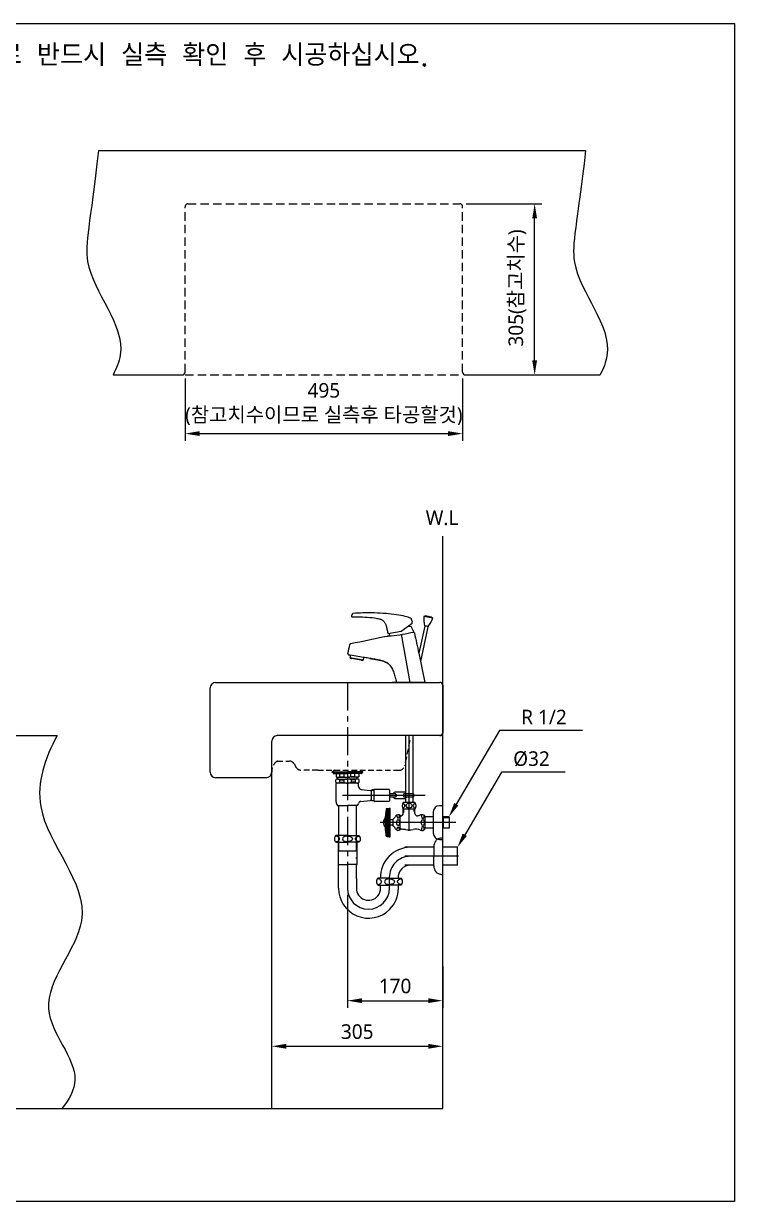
# Model space of a CAD drawing. Extents: x 7158 to 10258, y -4678 to -2578.
# Drawn here: x 8991 to 10258, y -4678 to -2578 of the extents above; entities that cross this region are included whole.
import ezdxf

# ---------------------------------------------------------------- set-up
doc = ezdxf.new("R2010")
doc.units = 0
doc.header["$LTSCALE"] = 20
doc.header["$MEASUREMENT"] = 0
doc.linetypes.add('CENTER', pattern=[2, 1.25, -0.25, 0.25, -0.25])
doc.linetypes.add('HIDDEN', pattern=[0.375, 0.25, -0.125])
doc.layers.get('0').update_dxf_attribs({"linetype": 'CONTINUOUS'})
doc.layers.get('DEFPOINTS').update_dxf_attribs({"linetype": 'CONTINUOUS'})
for name, color, linetype in [('1', 1, 'CONTINUOUS'), ('2', 2, 'HIDDEN'), ('3', 3, 'CONTINUOUS'), ('4', 4, 'CONTINUOUS'), ('5', 5, 'CONTINUOUS'), ('6', 6, 'CONTINUOUS'), ('7', 7, 'CONTINUOUS'), ('CENTER', 2, 'CENTER'), ('DWG', 7, 'CONTINUOUS')]:
    doc.layers.add(name, color=color, linetype=linetype)
doc.styles.add('GHS', font='romans', dxfattribs={"bigfont": 'ghs'})
doc.styles.get("Standard").update_dxf_attribs({"font": 'NanumGothic.ttf'})
doc.dimstyles.get("Standard").update_dxf_attribs({"dimtxt": 2.5, "dimasz": 2, "dimexe": 2, "dimexo": 1, "dimgap": 1.5, "dimtad": 1, "dimdec": 0, "dimlfac": 10, "dimrnd": 0.5, "dimzin": 0, "dimdsep": 46, "dimtxsty": 'Standard', "dimcen": 0, "dimclrt": 2, "dimadec": 0, "dimazin": 0, "dimtfac": 1, "dimtdec": 0, "dimtmove": 0, "dimatfit": 3, "dimfxl": 1, "dimtolj": 1, "dimtzin": 0, "dimarcsym": 0})

# ---------------------------------------------------------------- blocks, each defined once
blk = doc.blocks.new('*D47')
at = {"layer": '3', "color": 3, "lineweight": -2, "transparency": 16777216}
for p, q in [((9568.2, -4131.2), (9568.2, -4333)), ((9738.2, -4259), (9738.2, -4333)), ((9594.2, -4320), (9712.2, -4320))]:
    blk.add_line(p, q, dxfattribs=at)
at = {"layer": '3', "color": 3, "transparency": 16777216}
for points in [[(9594.2, -4315.7), (9594.2, -4324.3), (9568.2, -4320)], [(9712.2, -4315.7), (9712.2, -4324.3), (9738.2, -4320)]]:
    blk.add_solid(points, dxfattribs=at)
at = {"layer": 'DEFPOINTS', "color": 0, "transparency": 16777216}
for p in [(9568.2, -4124.7), (9738.2, -4252.5), (9738.2, -4320)]:
    blk.add_point(p, dxfattribs=at)
at = {"layer": '3', "color": 2, "transparency": 16777216, "insert": (9653.2, -4294), "char_height": 26, "attachment_point": 5}
blk.add_mtext('\\A1;170', dxfattribs=at)
blk = doc.blocks.new('*D52')
at = {"layer": '1', "color": 3, "lineweight": -2, "transparency": 16777216}
for p, q in [((9433.2, -4503), (9433.2, -4388.3)), ((9738.2, -4506), (9738.2, -4388.3)), ((9459.2, -4401.3), (9712.2, -4401.3))]:
    blk.add_line(p, q, dxfattribs=at)
at = {"layer": '1', "color": 3, "transparency": 16777216}
for points in [[(9459.2, -4397), (9459.2, -4405.7), (9433.2, -4401.3)], [(9712.2, -4397), (9712.2, -4405.7), (9738.2, -4401.3)]]:
    blk.add_solid(points, dxfattribs=at)
at = {"layer": 'DEFPOINTS', "color": 0, "transparency": 16777216}
for p in [(9738.2, -4401.3), (9433.2, -4509.5), (9738.2, -4512.5)]:
    blk.add_point(p, dxfattribs=at)
at = {"layer": '1', "color": 2, "transparency": 16777216, "insert": (9585.7, -4375.3), "char_height": 26, "attachment_point": 5}
blk.add_mtext('\\A1;305', dxfattribs=at)
blk = doc.blocks.new('*D77')
at = {"layer": '1', "color": 3, "lineweight": -2, "transparency": 16777216}
for p, q in [((9278.7, -3210.9), (9278.7, -3322)), ((9773.7, -3210.9), (9773.7, -3322)), ((9304.7, -3309), (9747.7, -3309))]:
    blk.add_line(p, q, dxfattribs=at)
at = {"layer": '1', "color": 3, "transparency": 16777216}
for points in [[(9304.7, -3304.7), (9304.7, -3313.3), (9278.7, -3309)], [(9747.7, -3304.7), (9747.7, -3313.3), (9773.7, -3309)]]:
    blk.add_solid(points, dxfattribs=at)
at = {"layer": 'DEFPOINTS', "color": 0, "transparency": 16777216}
for p in [(9278.7, -3204.4, 0.2), (9773.7, -3204.4, 0.2), (9773.7, -3309)]:
    blk.add_point(p, dxfattribs=at)
at = {"layer": '1', "color": 2, "transparency": 16777216, "insert": (9526.2, -3256.4), "char_height": 26, "attachment_point": 5}
blk.add_mtext('\\A1;495\\P(참고치수이므로 실측후 타공할것)', dxfattribs=at)
blk = doc.blocks.new('*D78')
at = {"layer": '1', "color": 3, "lineweight": -2, "transparency": 16777216}
for p, q in [((9780.2, -2899.4), (9915.1, -2899.4)), ((9902.1, -3178.4), (9902.1, -2925.4)), ((9780.2, -3204.4), (9915.1, -3204.4))]:
    blk.add_line(p, q, dxfattribs=at)
at = {"layer": '1', "color": 3, "transparency": 16777216}
for points in [[(9897.8, -2925.4), (9906.4, -2925.4), (9902.1, -2899.4)], [(9897.8, -3178.4), (9906.4, -3178.4), (9902.1, -3204.4)]]:
    blk.add_solid(points, dxfattribs=at)
at = {"layer": 'DEFPOINTS', "color": 0, "transparency": 16777216}
for p in [(9773.7, -2899.4, -0.6), (9902.1, -2899.4), (9773.7, -3204.4, -0.6)]:
    blk.add_point(p, dxfattribs=at)
at = {"layer": '1', "color": 2, "transparency": 16777216, "insert": (9871.3, -3049.4), "char_height": 26, "attachment_point": 5, "rotation": 90}
blk.add_mtext('\\A1;305(참고치수)', dxfattribs=at)

msp = doc.modelspace()

# ---------------------------------------------------------------- linework, layer by layer
for p, q in [((9333.2, -3752.5), (9733.2, -3752.5)), ((9738.2, -3757.5), (9738.2, -3842.5)), ((9323.2, -3912.5), (9323.2, -3762.5)), ((9738.2, -3847.5), (9443.2, -3847.5)), ((9423.2, -3922.5), (9333.2, -3922.5))]:
    msp.add_line(p, q)
at = {"color": 3}
for p, q in [((9839.5, -3838.1), (9759.3, -3975)), ((9987.4, -3838.1), (9839.5, -3838.1)), ((9842.7, -3912.8), (9774.4, -4029.4)), ((9956.7, -3912.8), (9842.7, -3912.8))]:
    msp.add_line(p, q, dxfattribs=at)
for centre, radius, start, end in [((9333.2, -3762.5), 10, 90, 180), ((9733.2, -3757.5), 5, 0, 90), ((9733.2, -3842.5), 5, 270, 0), ((9443.2, -3857.5), 10, 90, 180), ((9333.2, -3912.5), 10, 180, 270), ((9423.2, -3912.5), 10, 270, 0)]:
    msp.add_arc(centre, radius, start, end)
at = {"layer": '1'}
for p, q in [((9738.2, -4512.5), (9738.2, -3491.9)), ((7842.2, -4512.5), (9738.2, -4512.5))]:
    msp.add_line(p, q, dxfattribs=at)
at = {"layer": '1', "color": 7, "ltscale": 3, "extrusion": (1.7514e-17, 0.002522, 0.999997)}
msp.add_arc((9273.7, -3199.4, -7.9), 5, 270, 0, dxfattribs=at)
at = {"layer": '1', "color": 7, "ltscale": 3, "extrusion": (-4.44022e-18, 0.002565, 0.999997)}
msp.add_arc((9778.7, -3199.4, -8.1), 5, 180, 270, dxfattribs=at)
at = {"layer": '1'}
for points, knots in [([(9124.3, -2804.4, 0.2), (9109.5, -2937, 0.2), (9081.8, -3026.2, 0.2), (9184, -3126.2, 0.2), (9156.2, -3192.6, 0.2), (9150.2, -3204.4, 0.2)], [54.342314, 54.342314, 54.342314, 54.342314, 181.366936, 402.434965, 450.024591, 450.024591, 450.024591, 450.024591]), ([(9992.9, -2804.4), (9977.9, -2937.4), (9949.6, -3027), (10051.7, -3126.9), (10024.6, -3193), (10018.9, -3204.4)], [52.886801, 52.886801, 52.886801, 52.886801, 181.366936, 402.434965, 448.514038, 448.514038, 448.514038, 448.514038]), ([(9050.3, -3847.5), (9029.3, -3886.8), (8988.8, -4001.9), (9158, -4157.3), (8985.5, -4328.7), (9103, -4439.4), (9072.3, -4495.8), (9059, -4512.5)], [43.47022, 43.47022, 43.47022, 43.47022, 181.366936, 402.434965, 567.615409, 708.15369, 769.256275, 769.256275, 769.256275, 769.256275])]:
    msp.add_open_spline(points, degree=3, knots=knots, dxfattribs=at)
at = {"layer": '1', "color": 3}
for points in [[(9766.1, -3972), (9758.6, -3967.6), (9749.2, -3992.2)], [(9781.2, -4026.4), (9773.7, -4022), (9764.3, -4046.6)]]:
    msp.add_solid(points, dxfattribs=at)
at = {"layer": '2', "color": 7, "ltscale": 3}
for p, q in [((9278.7, -3199.4, 0.1), (9278.7, -2904.4, -0.6)), ((9283.7, -2899.4, -0.6), (9768.7, -2899.4, -0.6)), ((9773.7, -3199.4, 0.1), (9773.7, -2904.4, -0.6)), ((9278.7, -3204.4, 0.2), (9773.7, -3204.4, 0.2))]:
    msp.add_line(p, q, dxfattribs=at)
at = {"layer": '2', "ltscale": 2}
for p, q in [((9679.3, -3856.1, 0.3), (9670.2, -3901, -4.1)), ((9443.2, -3892.7), (9464.4, -3892.7)), ((9473, -3897.5), (9476.9, -3904.1)), ((9515.3, -3908.9), (9485.5, -3908.9)), ((9515.3, -3908.9), (9660.4, -3909.2, -4.8))]:
    msp.add_line(p, q, dxfattribs=at)
at = {"layer": '2', "color": 7, "ltscale": 3, "extrusion": (2.41468e-18, 0.002522, 0.999997)}
msp.add_arc((9283.7, -2904.4, -7.9), 5, 90, 180, dxfattribs=at)
at = {"layer": '2', "color": 7, "ltscale": 3}
msp.add_arc((9768.7, -2904.4, -0.6), 5, 0, 90, dxfattribs=at)
at = {"layer": '2', "ltscale": 2}
for centre, radius, start, end in [((9456, -3911.5), 22.8, 124.0748, 182.7949), ((9464.4, -3902.7), 10, 30.9731, 90), ((9485.5, -3898.9), 10, 210.9731, 270)]:
    msp.add_arc(centre, radius, start, end, dxfattribs=at)
at = {"layer": '2', "ltscale": 2, "extrusion": (0, -0.086933, 0.996214)}
msp.add_arc((9660.4, -3884.8, 335), 10, 270, 349.7217, dxfattribs=at)
at = {"layer": '3', "color": 7, "ltscale": 3}
for p, q in [((9124, -2804.4, 0.2), (9992.9, -2804.4, 0.2)), ((9150.2, -3204.4, 0.2), (9273.7, -3204.4, 0.2)), ((9778.7, -3204.4, 0.2), (10018.9, -3204.4, 0.2))]:
    msp.add_line(p, q, dxfattribs=at)
at = {"layer": '3', "ltscale": 3}
msp.add_line((8618.4, -3847.5), (9050.3, -3847.5), dxfattribs=at)
at = {"layer": '3'}
for p, q in [((9433.2, -4512.5), (9433.2, -3857.5)), ((9545.8, -3909, -2.9), (9540.7, -3912.1, -2.9)), ((9540.7, -3912.1, -2.9), (9568.2, -3912.1, -2.9)), ((9540.7, -3913.1, -2.9), (9540.7, -3912.1, -2.9)), ((9550.7, -3913.1, -2.9), (9540.7, -3913.1, -2.9)), ((9542.5, -3913.1, -2.9), (9542.5, -3914.4, -2.9)), ((9543, -3914.9, -2.9), (9548, -3914.9, -2.9)), ((9547.5, -3930.5, -2.9), (9547.5, -3926.4, -2.9)), ((9548, -3914.9, -2.9), (9568.2, -3914.9, -2.9)), ((9548, -3914.9, -2.9), (9548, -3921, -2.9)), ((9549, -3921.6, -2.9), (9548, -3921, -2.9)), ((9549, -3921.6, -2.9), (9550.4, -3921.6, -2.9)), ((9550.4, -3921.6, -2.9), (9568.2, -3921.6, -2.9)), ((9585.7, -3913.1, -2.9), (9550.7, -3913.1, -2.9)), ((9550.7, -3925, -2.9), (9550.7, -3921.6, -2.9)), ((9550.9, -3925, -2.9), (9568, -3925, -2.9)), ((9554.2, -3926.4, -2.9), (9554.2, -3930.5, -2.9)), ((9554.2, -3926.4, -2.9), (9561.6, -3926.4, -2.9)), ((9554.8, -3921, -2.9), (9554.8, -3914.9, -2.9)), ((9554.8, -3921, -2.9), (9562.2, -3921, -2.9)), ((9561.6, -3926.4, -2.9), (9561.6, -3930.5, -2.9)), ((9562.2, -3921, -2.9), (9562.2, -3914.9, -2.9)), ((9595.7, -3912.1, -2.9), (9568.2, -3912.1, -2.9)), ((9588.4, -3914.9, -2.9), (9568.2, -3914.9, -2.9)), ((9586, -3921.6, -2.9), (9568.2, -3921.6, -2.9)), ((9585.6, -3925, -2.9), (9568.5, -3925, -2.9)), ((9574.2, -3921, -2.9), (9574.2, -3914.9, -2.9)), ((9581.6, -3921, -2.9), (9574.2, -3921, -2.9)), ((9582.2, -3926.4, -2.9), (9574.8, -3926.4, -2.9)), ((9574.8, -3926.4, -2.9), (9574.8, -3930.5, -2.9)), ((9581.6, -3921, -2.9), (9581.6, -3914.9, -2.9)), ((9582.2, -3926.4, -2.9), (9582.2, -3930.5, -2.9)), ((9585.7, -3913.1, -2.9), (9595.7, -3913.1, -2.9)), ((9585.7, -3925, -2.9), (9585.7, -3921.6, -2.9)), ((9587.4, -3921.6, -2.9), (9586, -3921.6, -2.9)), ((9587.4, -3921.6, -2.9), (9588.4, -3921, -2.9)), ((9593.4, -3914.9, -2.9), (9588.4, -3914.9, -2.9)), ((9588.4, -3914.9, -2.9), (9588.4, -3921, -2.9)), ((9589, -3930.5, -2.9), (9589, -3926.4, -2.9)), ((9590.7, -3909.1, -2.9), (9595.7, -3912.1, -2.9)), ((9593.9, -3913.1, -2.9), (9593.9, -3914.4, -2.9)), ((9595.7, -3913.1, -2.9), (9595.7, -3912.1, -2.9)), ((9548.2, -3965.6, -2.9), (9548.2, -3933, -2.9)), ((9568.2, -3932, -2.9), (9549.2, -3932, -2.9)), ((9554.2, -3930.5, -2.9), (9561.6, -3930.5, -2.9)), ((9585.6, -3932, -2.9), (9568.2, -3932, -2.9)), ((9582.2, -3930.5, -2.9), (9574.8, -3930.5, -2.9)), ((9585, -3932, -2.9), (9585.6, -3932, -2.9)), ((9585.6, -3932, -2.9), (9586, -3932, -2.9)), ((9587.2, -3932, -2.9), (9585.7, -3932, -2.9)), ((9588.2, -3938.4, -2.9), (9588.2, -3933, -2.9)), ((9592.7, -3943.3, -2.9), (9608.7, -3945, -2.9)), ((9610.7, -3944.8, -2.9), (9615.8, -3944.8, -2.9)), ((9610.9, -3963.2, -2.9), (9610.9, -3944.7, -2.9)), ((9612.2, -3944, -2.9), (9612.2, -3944.8, -2.9)), ((9615.9, -3944, -2.9), (9612.2, -3944, -2.9)), ((9615.8, -3944.8, -2.9), (9615.8, -3943.8, -2.9)), ((9615.8, -3964.2, -2.9), (9615.8, -3944.8, -2.9)), ((9616.6, -3943, -2.9), (9641.8, -3943, -2.9)), ((9643.3, -3944.5, -2.9), (9643.3, -3950.3, -2.9)), ((9628.2, -3954, -2.9), (9559.7, -3954, -2.9)), ((9592.1, -3964.7, -2.9), (9608.7, -3962.9, -2.9)), ((9610.9, -3963.2, -2.9), (9615.8, -3963.2, -2.9)), ((9612.2, -3964, -2.9), (9612.2, -3963.2, -2.9)), ((9615.9, -3964, -2.9), (9612.2, -3964, -2.9)), ((9641.8, -3965, -2.9), (9616.6, -3965, -2.9)), ((9706.7, -3954, -2.9), (9628.2, -3954, -2.9)), ((9643.3, -3950.3, -2.9), (9643.3, -3963.5, -2.9)), ((9654.5, -3951.5, -2.9), (9643.3, -3951.5, -2.9)), ((9643.3, -3956.5, -2.9), (9654.5, -3956.5, -2.9)), ((9654.5, -3951.5, -2.9), (9649.9, -3951.5, -2.9)), ((9649.9, -3956.5, -2.9), (9654.5, -3956.5, -2.9)), ((9665.5, -3948.2, -2.9), (9654.4, -3948.2, -2.9)), ((9654.4, -3959.7, -2.9), (9665.8, -3959.7, -2.9)), ((9668.8, -3948.2, -2.9), (9665.5, -3948.2, -2.9)), ((9665.8, -3959.7, -2.9), (9668.8, -3959.7, -2.9)), ((9668.7, -3956.5, -2.9), (9686.2, -3956.5, -2.9)), ((9686.2, -3951.5, -2.9), (9668.8, -3951.5, -2.9)), ((9686.7, -3952, -2.9), (9686.2, -3951.5, -2.9)), ((9686.2, -3956.5, -2.9), (9686.7, -3956, -2.9)), ((9686.7, -3956, -2.9), (9686.7, -3952, -2.9)), ((9550.2, -3972, -2.9), (9568.2, -3972, -2.9)), ((9552.3, -3972, -2.9), (9552.3, -4053, -2.9)), ((9586.2, -3972, -2.9), (9568.2, -3972, -2.9)), ((9584.1, -4053, -2.9), (9584.1, -3972, -2.9)), ((9552.3, -4053, -2.9), (9584.1, -4053, -2.9)), ((9584.1, -4065.9), (9583.4, -4065.9))]:
    msp.add_line(p, q, dxfattribs=at)
at = {"layer": '3', "elevation": -2.9}
for points in [[(9653.1, -3951.5, -0.044238), (9653.4, -3951.2, -0.189273), (9653.8, -3951, -0.189273), (9654.2, -3951.2, -0.101059), (9654.7, -3951.9, -0.059302), (9655, -3952.8, -0.045722), (9655.1, -3954, -0.045722)], [(9655.1, -3954, -0.045722), (9655, -3955.2, -0.059302), (9654.7, -3956.1, -0.101059), (9654.2, -3956.8, -0.189273), (9653.8, -3956.9, -0.189273), (9653.4, -3956.8, -0.044238), (9653.1, -3956.5, -0.059302)], [(9670.1, -3951.5, 0.044238), (9669.9, -3951.2, 0.189273), (9669.4, -3951, 0.189273), (9669, -3951.2, 0.101059), (9668.5, -3951.9, 0.059302), (9668.2, -3952.8, 0.045722), (9668.1, -3954, 0.045722)], [(9668.1, -3954, 0.045722), (9668.2, -3955.2, 0.059302), (9668.5, -3956.1, 0.101059), (9669, -3956.8, 0.189273), (9669.4, -3956.9, 0.189273), (9669.9, -3956.8, 0.044238), (9670.1, -3956.5, 0.059302)]]:
    msp.add_lwpolyline(points, format="xyb", dxfattribs=at)
at = {"layer": '3'}
for centre, radius, start, end in [((9543, -3914.4, -2.9), 0.5, 180, 270), ((9550.9, -3929.7, -2.9), 4.7, 43.9409, 136.0591), ((9551.4, -3911.4, -2.9), 10.2, 250.5679, 289.4321), ((9567.7, -3938.6, -2.9), 13.6, 89.0643, 116.6472), ((9568, -3892.1, -2.9), 29.5, 258.5956, 270.3737), ((9568.4, -3892.1, -2.9), 29.5, 269.6263, 281.4044), ((9568.7, -3938.6, -2.9), 13.6, 63.3528, 90.9357), ((9585, -3911.4, -2.9), 10.2, 250.5679, 289.4321), ((9585.6, -3929.7, -2.9), 4.7, 43.9409, 136.0591), ((9593.4, -3914.4, -2.9), 0.5, 270, 0), ((9550.9, -3927.3, -2.9), 4.7, 223.9409, 316.0591), ((9549.2, -3933, -2.9), 1, 90, 180), ((9567.7, -3918.4, -2.9), 13.6, 243.3528, 270.9357), ((9568.7, -3918.4, -2.9), 13.6, 269.0643, 296.6472), ((9585.6, -3927.3, -2.9), 4.7, 223.9409, 316.0591), ((9587.2, -3933, -2.9), 1, 0, 90), ((9593.2, -3938.4, -2.9), 5, 180, 263.8845), ((9609.1, -3940.1, -2.9), 5, 265.3322, 308.1927), ((9616.6, -3943.8, -2.9), 0.8, 90, 180), ((9641.8, -3944.5, -2.9), 1.5, 0, 90), ((9561.2, -3965, -2.9), 13, 182.42, 212.3), ((9575.2, -3965, -2.9), 13, 327.7, 345.0405), ((9592.6, -3969.7, -2.9), 5, 96.1155, 165.0405), ((9609.1, -3967.9, -2.9), 5, 51.8073, 94.6678), ((9616.6, -3964.2, -2.9), 0.8, 180, 270), ((9641.8, -3963.5, -2.9), 1.5, 270, 0), ((9654.4, -3953.2, -2.9), 5, 90.0143, 159.527), ((9654.4, -3954.7, -2.9), 5, 200.5016, 270.0143), ((9668.8, -3953.2, -2.9), 5, 20.5016, 90.0143), ((9668.8, -3954.7, -2.9), 5, 270.0143, 339.527)]:
    msp.add_arc(centre, radius, start, end, dxfattribs=at)
at = {"layer": '4'}
for p, q in [((9552, -4025.5), (9547.7, -4025.5)), ((9552, -4025.5), (9547.7, -4025.5)), ((9568.2, -4025.5), (9552, -4025.5)), ((9568.2, -4025.5), (9552, -4025.5)), ((9568.2, -4025.5), (9584.5, -4025.5)), ((9568.2, -4025.5), (9584.5, -4025.5)), ((9584.5, -4025.5), (9588.8, -4025.5)), ((9584.5, -4025.5), (9588.8, -4025.5)), ((9548.1, -4037.5), (9547.7, -4037.5)), ((9548.1, -4037.5), (9568.2, -4037.5)), ((9551.4, -4037.5), (9551.4, -4077.3)), ((9588.4, -4037.5), (9568.2, -4037.5)), ((9585, -4037.5), (9585, -4077.3)), ((9588.4, -4037.5), (9588.8, -4037.5)), ((9722.2, -4046.6), (9670.3, -4046.6)), ((9722.2, -4045.1), (9722.2, -4062.5)), ((9764.3, -4046.6), (9738.2, -4046.6)), ((9764.3, -4078.4), (9764.3, -4046.6)), ((9766.3, -4062.5), (9670.4, -4062.5)), ((9722.2, -4079.9), (9722.2, -4062.5)), ((9551.4, -4077.3), (9568.2, -4077.3)), ((9552.3, -4119.5), (9552.3, -4078.9)), ((9585, -4077.3), (9568.2, -4077.3)), ((9584.1, -4102.1), (9584.1, -4078.9)), ((9722.2, -4078.4), (9670.4, -4078.4)), ((9764.3, -4078.4), (9738.2, -4078.4)), ((9584.1, -4102.1), (9584.1, -4119.5)), ((9626.9, -4101.8), (9622.6, -4101.8)), ((9623, -4113.8), (9643.1, -4113.8)), ((9626.4, -4113.8), (9626.4, -4114.5)), ((9643.1, -4101.8), (9626.9, -4101.8)), ((9643.1, -4101.8), (9643.2, -4101.8)), ((9643.2, -4119.5), (9643.2, -4100.9)), ((9643.3, -4101.8), (9643.2, -4101.8)), ((9643.3, -4101.8), (9659.5, -4101.8)), ((9663.4, -4113.8), (9643.3, -4113.8)), ((9659.1, -4119.5), (9659.1, -4113.8)), ((9659.5, -4101.8), (9663.8, -4101.8)), ((9627.3, -4119.5), (9627.3, -4116.1))]:
    msp.add_line(p, q, dxfattribs=at)
for points in [[(9554, -4031.5, 0.155217), (9553.4, -4029.7, 0.106747), (9551.4, -4027.8, 0.073043), (9548.6, -4026.7, 0.028511), (9546.9, -4026.3, 0.059523)], [(9546.9, -4036.7, 0.028511), (9548.6, -4036.4, 0.073043), (9551.4, -4035.3, 0.106747), (9553.4, -4033.4, 0.155217), (9554, -4031.5, 0.155217)], [(9559.9, -4029.8, 0.32729), (9559.9, -4033.3, 0.106373), (9562, -4035.1, 0.071219), (9564.7, -4036.1, 0.057537), (9568.2, -4036.5, 0.057537)], [(9568.2, -4026.5, 0.057537), (9564.7, -4026.9, 0.071219), (9562, -4028, 0.106373), (9559.9, -4029.8, 0.159483)], [(9568.2, -4026.5, 0.057537), (9564.7, -4026.9, 0.071219), (9562, -4028, 0.106373), (9559.9, -4029.8, 0.159483)], [(9568.2, -4026.5, -0.057537), (9571.8, -4026.9, -0.071219), (9574.5, -4028, -0.106373), (9576.5, -4029.8, -0.159483)], [(9568.2, -4026.5, -0.057537), (9571.8, -4026.9, -0.071219), (9574.5, -4028, -0.106373), (9576.5, -4029.8, -0.159483)], [(9576.5, -4029.8, -0.32729), (9576.5, -4033.3, -0.106373), (9574.5, -4035.1, -0.071219), (9571.8, -4036.1, -0.057537), (9568.2, -4036.5, -0.057537)], [(9582.4, -4031.5, -0.155217), (9583, -4029.7, -0.106747), (9585.1, -4027.8, -0.073043), (9587.8, -4026.7, -0.028511), (9589.6, -4026.3, -0.059523)], [(9589.6, -4036.7, -0.028511), (9587.8, -4036.4, -0.073043), (9585.1, -4035.3, -0.106747), (9583, -4033.4, -0.155217), (9582.4, -4031.5, -0.155217)], [(9628.9, -4107.8, 0.155217), (9628.4, -4106, 0.106747), (9626.3, -4104.1, 0.073043), (9623.5, -4103, 0.028511), (9621.8, -4102.6, 0.059523)], [(9621.8, -4113, 0.028511), (9623.5, -4112.7, 0.073043), (9626.3, -4111.6, 0.106747), (9628.4, -4109.7, 0.155217), (9628.9, -4107.8, 0.155217)], [(9634.9, -4106.1, 0.32729), (9634.9, -4109.6, 0.106373), (9636.9, -4111.4, 0.071219), (9639.6, -4112.4, 0.057537), (9643.1, -4112.8, 0.057537)], [(9643.2, -4102.8, 0.05879), (9639.6, -4103.2, 0.071219), (9636.9, -4104.3, 0.106373), (9634.9, -4106.1, 0.159483)], [(9643.2, -4102.8, -0.05879), (9646.9, -4103.2, -0.071219), (9649.6, -4104.3, -0.106373), (9651.6, -4106.1, -0.159483)], [(9651.6, -4106.1, -0.32729), (9651.6, -4109.6, -0.106373), (9649.6, -4111.4, -0.071219), (9646.9, -4112.4, -0.057537), (9643.3, -4112.8, -0.057537)], [(9657.5, -4107.8, -0.155217), (9658.1, -4106, -0.106747), (9660.1, -4104.1, -0.073043), (9662.9, -4103, -0.028511), (9664.6, -4102.6, -0.059523)], [(9664.6, -4113, -0.028511), (9662.9, -4112.7, -0.073043), (9660.1, -4111.6, -0.106747), (9658.1, -4109.7, -0.155217), (9657.5, -4107.8, -0.155217)]]:
    msp.add_lwpolyline(points, format="xyb", dxfattribs=at)
for centre, radius, start, end in [((9553, -4031.5), 8, 131.4096, 228.5904), ((9583.5, -4031.5), 8, 311.4096, 48.5904), ((9733.6, -4040.9), 10, 111.1927, 142.8035), ((9739.7, -4060), 30, 92.866, 109.0071), ((9680.4, -4100), 53.4, 90, 181.9326), ((9742.2, -4046), 20, 146.2077, 177.4359), ((9742.2, -4046), 20, 168.2007, 177.4359), ((9680.4, -4100), 37.5, 90, 180.654), ((9552.4, -4077.3), 1, 180, 238.7026), ((9551.4, -4078.9), 0.925, 0, 58.7026), ((9585, -4078.9), 0.925, 121.2974, 180), ((9584, -4077.3), 1, 301.2974, 0), ((9680.4, -4100), 21.6, 90, 184.7747), ((9742.2, -4079), 20, 182.5641, 213.7923), ((9733.6, -4084.1), 10, 217.1965, 248.8073), ((9739.7, -4065.1), 30, 250.9929, 267.134), ((9627.9, -4107.8), 8, 131.4096, 228.5904), ((9610.4, -4125.1), 19.2, 28.0637, 33.4561), ((9658.5, -4107.8), 8, 311.4096, 48.5904), ((9605.7, -4119.5), 53.4, 180, 314.9403), ((9605.7, -4119.5), 37.5, 180, 0), ((9605.7, -4119.5), 21.6, 180, 320.796), ((9605.7, -4119.5), 21.6, 320.796, 0), ((9605.7, -4119.5), 53.4, 314.9403, 0)]:
    msp.add_arc(centre, radius, start, end, dxfattribs=at)
at = {"layer": '5'}
msp.add_lwpolyline([(7158.4, -2577.9), (10258.4, -2577.9), (10258.4, -4677.9), (7158.4, -4677.9)], close=True, dxfattribs=at)
at = {"layer": '6'}
for p, q in [((9671.9, -3847.5), (9671.9, -3966.5)), ((9678.2, -4017.2), (9678.2, -3847.5)), ((9684.6, -3847.5), (9684.6, -3966.5)), ((9684.6, -3966.5), (9667.7, -3966.5)), ((9688.7, -3966.5), (9684.6, -3966.5)), ((9637.3, -3978.5), (9637.3, -4002.5)), ((9637.9, -3978), (9638.7, -3978)), ((9638.7, -3978), (9639.2, -3977.5)), ((9638.7, -3978), (9638.7, -4002.5)), ((9639.2, -3977.5), (9639.2, -4002.5)), ((9639.2, -3977.5), (9642.4, -3977.5)), ((9639.2, -3977.9), (9642.7, -3977.9)), ((9639.2, -3978.9), (9642.7, -3978.9)), ((9639.2, -3979.9), (9642.7, -3979.9)), ((9639.2, -3980.9), (9642.7, -3980.9)), ((9639.2, -3981.9), (9642.7, -3981.9)), ((9639.2, -3982.9), (9642.7, -3982.9)), ((9639.2, -3983.9), (9642.7, -3983.9)), ((9639.2, -3984.9), (9642.7, -3984.9)), ((9639.2, -3985.9), (9642.7, -3985.9)), ((9639.2, -3986.9), (9642.7, -3986.9)), ((9639.2, -3987.9), (9642.7, -3987.9)), ((9639.2, -3988.9), (9642.7, -3988.9)), ((9639.2, -3989.9), (9642.7, -3989.9)), ((9642.7, -3977), (9644.2, -3977)), ((9642.7, -3977.2), (9642.7, -3977)), ((9642.7, -3977.2), (9642.7, -4002.5)), ((9644.2, -3978), (9644.2, -3977)), ((9644.2, -4002.5), (9644.2, -3978)), ((9662.3, -3990.5), (9662.3, -3989.8)), ((9667.7, -3986), (9667.7, -3978.5)), ((9688.7, -3978.5), (9667.7, -3978.5)), ((9669, -3982.5), (9667.7, -3982.5)), ((9669, -3982.5), (9667.7, -3984.6)), ((9669, -3982.5), (9669, -3978.5)), ((9687.5, -3982.5), (9687.5, -3978.5)), ((9688.7, -3982.5), (9687.5, -3982.5)), ((9687.5, -3982.5), (9688.7, -3984.6)), ((9688.7, -3986.4), (9688.7, -3978.5)), ((9721.2, -3983.5), (9721.2, -4021.5)), ((9738.2, -3972.5), (9732.2, -3972.5)), ((9738.2, -4032.5), (9738.2, -3972.5)), ((9761.8, -4002.5), (9626.3, -4002.5)), ((9637.3, -4026.5), (9637.3, -4002.5)), ((9638.7, -4027), (9638.7, -4002.5)), ((9639.2, -3990.9), (9642.7, -3990.9)), ((9639.2, -3991.9), (9642.7, -3991.9)), ((9639.2, -3992.9), (9642.7, -3992.9)), ((9639.2, -3993.9), (9642.7, -3993.9)), ((9639.2, -3994.9), (9642.7, -3994.9)), ((9639.2, -3995.9), (9642.7, -3995.9)), ((9639.2, -3996.9), (9642.7, -3996.9)), ((9639.2, -3997.9), (9642.7, -3997.9)), ((9639.2, -3998.9), (9642.7, -3998.9)), ((9639.2, -3999.9), (9642.7, -3999.9)), ((9639.2, -4000.9), (9642.7, -4000.9)), ((9639.2, -4001.9), (9642.7, -4001.9)), ((9639.2, -4027.5), (9639.2, -4002.5)), ((9639.2, -4003.1), (9642.7, -4003.1)), ((9639.2, -4004.1), (9642.7, -4004.1)), ((9639.2, -4005.1), (9642.7, -4005.1)), ((9639.2, -4006.1), (9642.7, -4006.1)), ((9639.2, -4007.1), (9642.7, -4007.1)), ((9639.2, -4008.1), (9642.7, -4008.1)), ((9639.2, -4009.1), (9642.7, -4009.1)), ((9639.2, -4010.1), (9642.7, -4010.1)), ((9642.7, -4027.8), (9642.7, -4002.5)), ((9649.3, -3997.7), (9644.2, -3997.7)), ((9644.2, -4028), (9644.2, -4002.5)), ((9649.3, -4007.2), (9644.2, -4007.2)), ((9649.3, -3996.7), (9649.3, -3997.7)), ((9649.3, -3997.7), (9649.3, -4007.2)), ((9649.3, -4008.2), (9649.3, -4007.2)), ((9654.2, -3991.2), (9653.6, -3992.1)), ((9662.3, -4014.5), (9662.3, -3990.5)), ((9663.2, -3990.5), (9662.3, -3990.5)), ((9663.2, -3991.2), (9662.3, -3991.2)), ((9663.2, -3991.2), (9664.5, -3990.3)), ((9663.2, -3991.2), (9663.2, -3990.5)), ((9706.2, -3993.2), (9706.2, -3990.5)), ((9721.2, -3992.2), (9706.2, -3992.2)), ((9706.2, -3993.2), (9706.2, -4011.7)), ((9749.2, -3992.2), (9738.2, -3992.2)), ((9738.2, -3992.8), (9738.2, -4012.1)), ((9739.7, -3993.2), (9738.7, -3992.2)), ((9739.7, -4012.7), (9739.7, -3992.2)), ((9739.7, -3993.2), (9750.2, -3993.2)), ((9750.2, -3993.2), (9749.2, -3992.2)), ((9750.1, -4011.7), (9750.1, -3993.2)), ((9637.9, -4027), (9638.7, -4027)), ((9638.7, -4027), (9639.2, -4027.5)), ((9639.2, -4011.1), (9642.7, -4011.1)), ((9639.2, -4012.1), (9642.7, -4012.1)), ((9639.2, -4013.1), (9642.7, -4013.1)), ((9639.2, -4014.1), (9642.7, -4014.1)), ((9639.2, -4015.1), (9642.7, -4015.1)), ((9639.2, -4016.1), (9642.7, -4016.1)), ((9639.2, -4017.1), (9642.7, -4017.1)), ((9639.2, -4018.1), (9642.7, -4018.1)), ((9639.2, -4019.1), (9642.7, -4019.1)), ((9639.2, -4020.1), (9642.7, -4020.1)), ((9639.2, -4021.1), (9642.7, -4021.1)), ((9639.2, -4022.1), (9642.7, -4022.1)), ((9639.2, -4023.1), (9642.7, -4023.1)), ((9639.2, -4024.1), (9642.7, -4024.1)), ((9639.2, -4025.1), (9642.7, -4025.1)), ((9639.2, -4026.1), (9642.7, -4026.1)), ((9639.2, -4027.1), (9642.7, -4027.1)), ((9639.2, -4027.5), (9642.4, -4027.5)), ((9642.7, -4028), (9642.7, -4027.8)), ((9642.7, -4028), (9644.2, -4028)), ((9654.2, -4013.8), (9653.6, -4012.8)), ((9663.2, -4013.7), (9662.3, -4013.7)), ((9662.3, -4015.2), (9662.3, -4014.5)), ((9665.9, -4014.5), (9662.3, -4014.5)), ((9663.2, -4014.5), (9663.2, -4013.7)), ((9663.2, -4013.7), (9664.5, -4014.5)), ((9706.2, -4014.5), (9706.2, -4011.7)), ((9721.2, -4012.7), (9706.2, -4012.7)), ((9706.2, -4012.7), (9706.2, -4012.9)), ((9706.2, -4014.5), (9706.2, -4012.9)), ((9749.2, -4012.7), (9738.2, -4012.7)), ((9738.7, -4012.7), (9739.7, -4011.7)), ((9739.7, -4011.7), (9750.2, -4011.7)), ((9749.2, -4012.7), (9750.2, -4011.7)), ((9732.2, -4032.5), (9738.2, -4032.5))]:
    msp.add_line(p, q, dxfattribs=at)
for centre, radius, start, end in [((9675.7, -3972.5), 10, 143.1301, 216.8699), ((9680.7, -3972.5), 10, 323.1301, 36.8699), ((9780.2, -4002.5), 145, 170.5066, 178.0569), ((9637.9, -3978.7), 0.7, 90, 170.5066), ((9642.4, -3977.2), 0.3, 270, 0), ((9658.8, -3993.8), 5.36, 49.5694, 150), ((9663.2, -3986), 4.5, 270, 0), ((9692.7, -3986.4), 4, 180, 277.7117), ((9689.9, -3965.8), 24.8, 277.7117, 290.9661), ((9701.3, -3995.5), 7, 45.4871, 110.9661), ((9732.2, -3983.5), 11, 90, 180), ((9646.5, -4002.5), 14, 141.7859, 179.7527), ((9646.5, -4002.4), 14, 180.2473, 218.2141), ((9780.2, -4002.5), 145, 178.0569, 189.4934), ((9641.5, -3985.1), 14, 303.8098, 330), ((9641.5, -4019.8), 14, 30, 56.1902), ((9637.9, -4026.3), 0.7, 189.4934, 270), ((9642.4, -4027.8), 0.3, 0, 90), ((9658.8, -4011.1), 5.36, 210, 310.4306), ((9665.9, -4052.5), 38, 80.6952, 90), ((9678.2, -3977.5), 38, 260.6952, 280.7373), ((9689.9, -4039.2), 24.8, 69.0339, 100.7373), ((9701.3, -4009.5), 7, 249.0339, 314.5), ((9732.2, -4021.5), 11, 180, 270)]:
    msp.add_arc(centre, radius, start, end, dxfattribs=at)
for centre, major_axis, ratio, start_param, end_param in [((9665.4, -3972.3), (-5.23, 0), 0.866391, 1.800504, 4.443058), ((9690.9, -3972.3), (5.23, 0), 0.866391, 1.824119, 4.49897), ((9658.5, -3988.9), (0, 5.4), 0.478204, 1.649187, 4.692658), ((9702.7, -3990), (0, 5.22), 0.46009, 1.292018, 4.793095), ((9658.5, -4015.8), (0, 5.4), 0.478204, 4.6817, 7.825213), ((9702.7, -4014.9), (0, 5.22), 0.46009, 4.613779, 8.15122)]:
    msp.add_ellipse(centre, major_axis=major_axis, ratio=ratio, start_param=start_param, end_param=end_param, dxfattribs=at)
for centre, major_axis, ratio in [((9678.2, -3972.3), (5.23, 0), 0.866391), ((9658.5, -4002.5), (0, -5.4), 0.478204), ((9702.7, -4002.5), (0, -5.22), 0.46009)]:
    msp.add_ellipse(centre, major_axis=major_axis, ratio=ratio, dxfattribs=at)
at = {"layer": '7'}
for p, q in [((9683.9, -3647.7), (9663.8, -3661.7)), ((9681.2, -3652.7), (9675.2, -3653.7)), ((9683, -3642.5), (9683.4, -3644.5)), ((9706, -3652.1), (9695.6, -3700.7)), ((9711.8, -3653.3), (9698.6, -3715.4)), ((9707.3, -3633.9), (9704.3, -3634.8)), ((9720.4, -3638.3), (9704.3, -3634.8)), ((9712.5, -3653.1), (9705.4, -3651.6)), ((9705.8, -3652), (9706.9, -3652.3)), ((9710.8, -3653.1), (9706.9, -3652.3)), ((9707.3, -3633.9), (9707.3, -3633.9)), ((9710.8, -3653.1), (9712, -3653.3)), ((9718, -3636.2), (9720.4, -3638.3)), ((9718, -3636.2), (9718, -3636.2)), ((9663.8, -3661.7), (9640.3, -3665.9)), ((9679.8, -3752.5), (9664.7, -3666.8)), ((9681.4, -3663.8), (9686.8, -3662.9)), ((9573.4, -3703.9), (9572.6, -3708.8)), ((9596.2, -3713), (9572.6, -3708.8)), ((9573.4, -3709.6), (9572.6, -3708.8)), ((9597.1, -3708.1), (9573.4, -3703.9)), ((9573.4, -3709.6), (9575.2, -3709.9)), ((9593.4, -3713.1), (9575.2, -3709.9)), ((9593, -3713.2), (9575.5, -3710.2)), ((9593.4, -3713.1), (9595.1, -3713.4)), ((9595.1, -3713.4), (9596.2, -3713)), ((9597.1, -3708.1), (9596.2, -3713)), ((9597.6, -3708.2), (9597.1, -3708.1)), ((9695.6, -3700.7), (9706.2, -3752.5))]:
    msp.add_line(p, q, dxfattribs=at)
for centre, radius, start, end in [((9578.4, -3631.1), 1.5, 93.6966, 151.3141), ((9576.8, -3634.1), 1.5, 154.2972, 270.8052), ((9681.3, -3653.2), 0.5, 34.0977, 100), ((9680.8, -3639.7), 1.5, 12.9441, 66.1922), ((9652.7, -3672.5), 35, 15.8809, 34.0977), ((9774.2, -3638.5), 70, 177.0153, 190.8327), ((9705.9, -3651.5), 0.5, 190.8327, 258), ((9702.3, -3683.7), 50, 71.7204, 84.2796), ((9712.1, -3652.8), 0.5, 258, 325.1673), ((9655, -3613.1), 70, 325.1673, 338.9847), ((9677.9, -3668.1), 35, 175.6305, 182.5585), ((9685.7, -3664.6), 2, 12.5419, 57.7542), ((9574.5, -3685.4), 2, 103.7822, 164.229), ((9571, -3701.5), 2, 167.6446, 258.9831), ((9575.6, -3709.7), 0.5, 206.8699, 260), ((9593, -3712.7), 0.5, 260, 313.1301)]:
    msp.add_arc(centre, radius, start, end, dxfattribs=at)
for points in [[(9577.1, -3630.4), (9575.5, -3633.4)], [(9681.5, -3638.3), (9671.4, -3634.9), (9655.8, -3631.9), (9637, -3629.8), (9616.5, -3628.8), (9595.9, -3628.8), (9578.3, -3629.6)], [(9576.9, -3635.6), (9582, -3635.5), (9599.3, -3636), (9616.6, -3637.7), (9624.5, -3639.1)], [(9624.5, -3639.1), (9626.7, -3639.6), (9628.7, -3640.5), (9630.6, -3641.6), (9632.3, -3643), (9633.8, -3644.6), (9635.1, -3646.4), (9636.1, -3648.3), (9636.9, -3650.4)], [(9636.9, -3650.4), (9637.6, -3653.2), (9639.1, -3659.4), (9640.3, -3665.7), (9640.3, -3665.9)], [(9683, -3642.5), (9682.7, -3640.9), (9682.3, -3639.4)], [(9683.8, -3647.4), (9683.7, -3646.7), (9683.5, -3646), (9683.5, -3645.3), (9683.4, -3644.9), (9683.4, -3644.6), (9683.4, -3644.5)], [(9574.1, -3683.4), (9639, -3669.9)], [(9639, -3669.9), (9639.2, -3669.9), (9640, -3669.8), (9641.3, -3669.7), (9681.4, -3663.8)], [(9572.9, -3703.9), (9573.1, -3703.9), (9573.4, -3703.9)], [(9607.9, -3709.8), (9599.2, -3708.4), (9597.6, -3708.2)], [(9607.9, -3709.8), (9614, -3710.8), (9620, -3711.9), (9625.1, -3712.9)], [(9625.1, -3712.9), (9621.4, -3712.1), (9617.3, -3711.4), (9612.8, -3710.6), (9607.9, -3709.8)], [(9625.1, -3712.9), (9630.2, -3714.2), (9635, -3715.9), (9639.1, -3717.9), (9641.5, -3719.6)], [(9641.5, -3719.6), (9640.1, -3718.5), (9637.7, -3717.1), (9635.1, -3715.9), (9632.6, -3715), (9630.1, -3714.2), (9627.6, -3713.5), (9625.1, -3712.9)], [(9641.5, -3719.6), (9642.2, -3720.1)], [(9642.2, -3720.1), (9641.5, -3719.6)], [(9642.2, -3720.1), (9645.1, -3723.4), (9647.5, -3727.1), (9649.4, -3731.1), (9651, -3735.3), (9652.3, -3739.4), (9653.4, -3743.6), (9654.4, -3747.8), (9655.3, -3752)]]:
    msp.add_spline(points, degree=3, dxfattribs=at)
for points in [[(9683.9, -3647.7), (9683.9, -3647.6), (9683.8, -3647.5), (9683.8, -3647.4)], [(9687.7, -3664.1), (9690.3, -3676.3), (9693, -3688.5), (9695.6, -3700.7)], [(9569.1, -3701.1), (9570.2, -3695.7), (9571.4, -3690.2), (9572.6, -3684.8)]]:
    msp.add_open_spline(points, degree=3, dxfattribs=at)
msp.add_open_spline([(9570.6, -3703.5), (9571, -3703.5), (9571.8, -3703.7), (9572.5, -3703.8), (9572.9, -3703.9)], degree=3, knots=[0.173317, 0.173317, 0.173317, 0.173317, 1.25795, 2.514058, 2.514058, 2.514058, 2.514058], dxfattribs=at)
at = {"layer": 'CENTER', "color": 2, "linetype": 'CENTER', "ltscale": 2}
msp.add_line((9568.2, -3752.5), (9568.2, -4159.7), dxfattribs=at)
at = {"layer": 'DWG'}
msp.add_line((9708.6, -3752.5), (9648, -3752.5), dxfattribs=at)

# ---------------------------------------------------------------- texts
at = {"style": 'GHS'}
msp.add_text('*주의: 카운터 설치부 도기 허용차는 ±3%%%이므로 반드시 실측 확인 후 시공하십시오.', height=38.88, dxfattribs=at).set_placement((8002, -2653.5))
at = {"layer": '1', "color": 2, "char_height": 26, "attachment_point": 5}
for s, insert in [('W.L', (9737, -3459.3)), ('R 1/2', (9918.8, -3814.3)), ('%%C32', (9896.5, -3889))]:
    msp.add_mtext(s, dxfattribs=dict(at, insert=insert))

# ---------------------------------------------------------------- dimensions: what is measured, and where the dimension line sits
at = {"layer": '1'}
dim = msp.add_linear_dim(base=(9902.1, -2899.4), p1=(9773.7, -3204.4, -0.6), p2=(9773.7, -2899.4, -0.6), angle=90, text='<>(참고치수)', dimstyle='Standard', override={"dimscale": 1.3, "dimtxt": 20, "dimasz": 20, "dimexe": 10, "dimexo": 5, "dimgap": 10, "dimlfac": 1, "dimzin": 8, "dimclrd": 3, "dimclre": 3, "dimfxl": 1.25, "dimarcsym": 1}, dxfattribs=at)
dim.commit()
dim.dimension.update_dxf_attribs({"geometry": '*D78', "text_midpoint": (9902.1, -3049.4), "dimtype": 160})
dim = msp.add_linear_dim(base=(9773.7, -3309), p1=(9278.7, -3204.4, 0.2), p2=(9773.7, -3204.4, 0.2), text='<>\\P(참고치수이므로 실측후 타공할것)', dimstyle='Standard', override={"dimscale": 1.3, "dimtxt": 20, "dimasz": 20, "dimexe": 10, "dimexo": 5, "dimgap": 10, "dimlfac": 1, "dimzin": 8, "dimclrd": 3, "dimclre": 3, "dimfxl": 1.25, "dimarcsym": 1}, dxfattribs=at)
dim.commit()
dim.dimension.update_dxf_attribs({"geometry": '*D77', "text_midpoint": (9526.2, -3309), "dimtype": 160})
dim = msp.add_linear_dim(base=(9738.2, -4401.3), p1=(9433.2, -4509.5), p2=(9738.2, -4512.5), dimstyle='Standard', override={"dimscale": 1.3, "dimtxt": 20, "dimasz": 20, "dimexe": 10, "dimexo": 5, "dimgap": 10, "dimlfac": 1, "dimzin": 8, "dimclrd": 3, "dimclre": 3, "dimfxl": 1.25, "dimarcsym": 1}, dxfattribs=at)
dim.commit()
dim.dimension.update_dxf_attribs({"geometry": '*D52', "text_midpoint": (9585.7, -4375.3)})
at = {"layer": '3'}
dim = msp.add_linear_dim(base=(9738.2, -4320), p1=(9568.2, -4124.7), p2=(9738.2, -4252.5), dimstyle='Standard', override={"dimscale": 1.3, "dimtxt": 20, "dimasz": 20, "dimexe": 10, "dimexo": 5, "dimgap": 10, "dimlfac": 1, "dimzin": 8, "dimclrd": 3, "dimclre": 3, "dimfxl": 1.25, "dimarcsym": 1}, dxfattribs=at)
dim.commit()
dim.dimension.update_dxf_attribs({"geometry": '*D47', "text_midpoint": (9653.2, -4294)})

doc.saveas('drawing.dxf')
